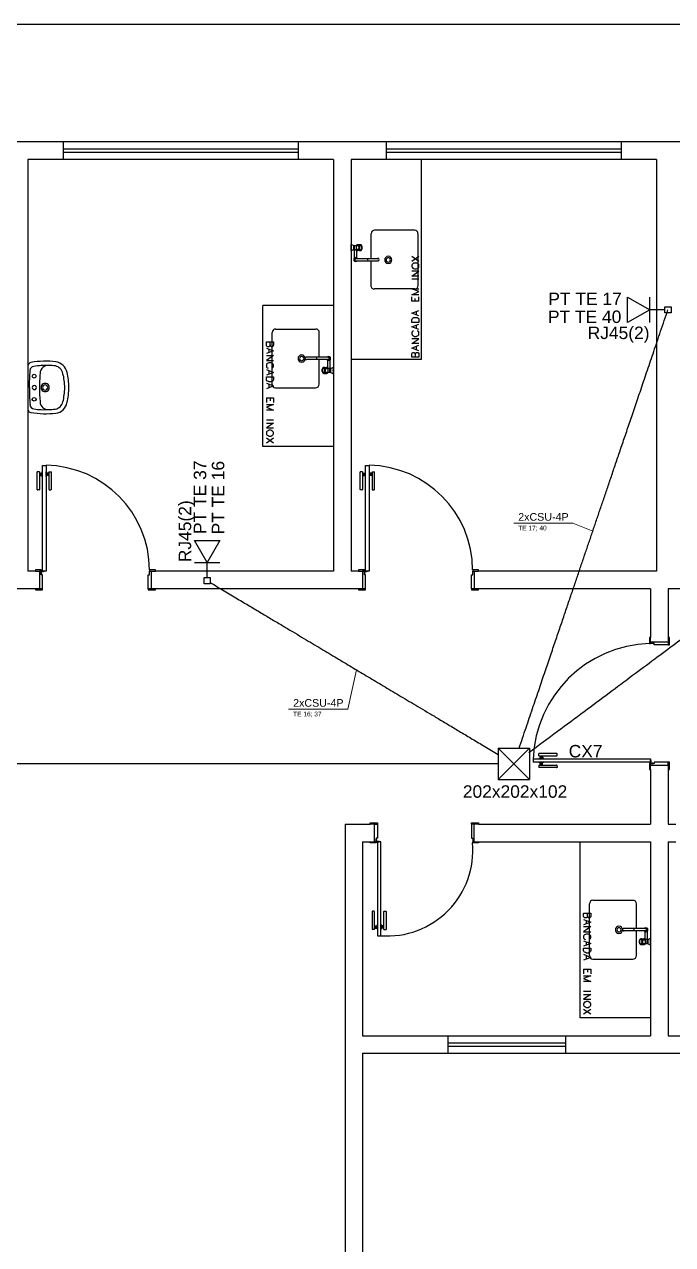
# Model space of a CAD drawing. Header units: millimetres. Extents: x -182 to 42, y -1396 to 15.
# Drawn here: x -118.77 to -107.74, y -68.95 to -48.2 of the extents above; entities that cross this region are included whole.
import ezdxf

# ---------------------------------------------------------------- set-up
doc = ezdxf.new("R2010")
doc.units = ezdxf.units.MM
doc.header["$LTSCALE"] = 10
doc.header["$MEASUREMENT"] = 0
doc.layers.add('Arquitetura', color=8, linetype='Continuous')
doc.layers.add('P-SIMBOL', color=170, linetype='Continuous')
for name, color, linetype, lineweight in [('CE-Condutos', 6, 'Continuous', 30), ('CE-Textos fios', 7, 'Continuous', 20), ('CE-Textos pontos', 5, 'Continuous', 20)]:
    doc.layers.add(name, color=color, linetype=linetype, lineweight=lineweight)
doc.styles.add('Arial', font='arial.ttf')

msp = doc.modelspace()

# ---------------------------------------------------------------- linework, layer by layer
at = {"layer": 'Arquitetura', "linetype": 'Continuous'}
for p, q in [((-87.415, -48.203), (-181, -48.203)), ((-96.116, -50.203), (-156.204, -50.203)), ((-118.11, -50.203), (-118.11, -50.503)), ((-114.113, -50.203), (-114.113, -50.503)), ((-112.613, -50.203), (-112.613, -50.503)), ((-108.612, -50.203), (-108.612, -50.503)), ((-114.113, -50.323), (-118.11, -50.323)), ((-114.113, -50.383), (-118.11, -50.383)), ((-108.612, -50.323), (-112.613, -50.323)), ((-108.612, -50.383), (-112.613, -50.383)), ((-113.511, -50.503), (-118.712, -50.503)), ((-118.712, -50.503), (-118.712, -57.501)), ((-113.511, -50.503), (-113.511, -57.501)), ((-108.012, -50.503), (-113.211, -50.503)), ((-113.211, -50.503), (-113.211, -57.501)), ((-108.012, -50.503), (-108.012, -57.501)), ((-118.582, -57.501), (-118.712, -57.501)), ((-113.511, -57.501), (-116.54, -57.501)), ((-113.083, -57.501), (-113.211, -57.501)), ((-108.012, -57.501), (-111.043, -57.501)), ((-118.582, -57.801), (-119.142, -57.801)), ((-113.083, -57.801), (-116.54, -57.801)), ((-108.114, -57.801), (-111.043, -57.801)), ((-108.114, -57.801), (-108.114, -58.631)), ((-107.814, -57.801), (-107.814, -58.631)), ((-107.584, -57.801), (-107.814, -57.801)), ((-108.114, -60.871), (-108.114, -61.801)), ((-107.814, -60.871), (-107.814, -61.801)), ((-113.311, -61.801), (-113.311, -75.888)), ((-113.013, -62.101), (-113.013, -65.4)), ((-108.114, -62.101), (-108.114, -65.4)), ((-107.814, -62.101), (-107.814, -65.4)), ((-111.563, -65.52), (-109.564, -65.52)), ((-113.013, -65.7), (-113.013, -75.888)), ((-111.563, -65.58), (-109.564, -65.58))]:
    msp.add_line(p, q, dxfattribs=at)
at = {"layer": 'Arquitetura'}
for p, q in [((-112.011, -53.902), (-112.011, -50.503)), ((-112.871, -52.182), (-112.871, -51.762)), ((-112.131, -51.704), (-112.809, -51.704)), ((-112.071, -52.642), (-112.071, -51.762)), ((-113.171, -51.964), (-113.213, -51.944)), ((-113.171, -52.036), (-113.213, -52.056)), ((-113.171, -51.964), (-113.123, -51.964)), ((-113.171, -51.964), (-113.171, -52.036)), ((-113.171, -52.036), (-113.151, -52.036)), ((-113.151, -52.036), (-113.123, -52.036)), ((-113.151, -52.176), (-113.151, -52.036)), ((-113.083, -51.968), (-113.125, -51.968)), ((-113.083, -52.032), (-113.125, -52.032)), ((-113.111, -52.176), (-113.111, -52.046)), ((-113.055, -51.95), (-113.097, -51.95)), ((-113.055, -52.05), (-113.097, -52.05)), ((-113.139, -52.182), (-113.105, -52.182)), ((-113.139, -52.222), (-113.105, -52.222)), ((-113.105, -52.182), (-112.763, -52.182)), ((-113.105, -52.222), (-112.763, -52.222)), ((-112.871, -52.642), (-112.871, -52.222)), ((-112.763, -52.182), (-112.753, -52.182)), ((-112.763, -52.222), (-112.753, -52.222)), ((-112.177, -52.228), (-112.055, -52.144)), ((-112.177, -52.144), (-112.055, -52.228)), ((-112.161, -52.274), (-112.173, -52.288)), ((-112.147, -52.266), (-112.161, -52.274)), ((-112.131, -52.262), (-112.147, -52.266)), ((-112.101, -52.262), (-112.131, -52.262)), ((-112.083, -52.266), (-112.101, -52.262)), ((-112.071, -52.274), (-112.083, -52.266)), ((-112.059, -52.288), (-112.071, -52.274)), ((-112.173, -52.288), (-112.177, -52.296)), ((-112.177, -52.296), (-112.177, -52.322)), ((-112.177, -52.322), (-112.173, -52.334)), ((-112.177, -52.482), (-112.055, -52.398)), ((-112.055, -52.398), (-112.177, -52.398)), ((-112.055, -52.482), (-112.177, -52.482)), ((-112.173, -52.334), (-112.161, -52.346)), ((-112.161, -52.346), (-112.147, -52.352)), ((-112.147, -52.352), (-112.131, -52.36)), ((-112.131, -52.36), (-112.101, -52.36)), ((-112.101, -52.36), (-112.083, -52.352)), ((-112.083, -52.352), (-112.071, -52.346)), ((-112.071, -52.346), (-112.059, -52.334)), ((-112.055, -52.296), (-112.059, -52.288)), ((-112.059, -52.334), (-112.055, -52.322)), ((-112.055, -52.322), (-112.055, -52.296)), ((-112.177, -52.528), (-112.055, -52.528)), ((-112.131, -52.702), (-112.809, -52.702)), ((-112.055, -52.748), (-112.177, -52.702)), ((-112.177, -52.702), (-112.055, -52.702)), ((-112.177, -52.8), (-112.055, -52.748)), ((-112.055, -52.8), (-112.177, -52.8)), ((-112.177, -52.91), (-112.177, -52.834)), ((-112.117, -52.91), (-112.117, -52.864)), ((-112.055, -52.91), (-112.055, -52.834)), ((-114.709, -55.382), (-114.709, -52.982)), ((-113.511, -52.982), (-114.709, -52.982)), ((-112.055, -52.91), (-112.177, -52.91)), ((-112.177, -53.114), (-112.055, -53.066)), ((-112.055, -53.16), (-112.177, -53.114)), ((-112.097, -53.142), (-112.097, -53.084)), ((-112.177, -53.228), (-112.173, -53.21)), ((-112.177, -53.27), (-112.177, -53.228)), ((-112.055, -53.27), (-112.177, -53.27)), ((-112.177, -53.346), (-112.055, -53.3)), ((-112.173, -53.21), (-112.161, -53.198)), ((-112.161, -53.198), (-112.147, -53.19)), ((-112.147, -53.19), (-112.131, -53.186)), ((-112.131, -53.186), (-112.101, -53.186)), ((-112.101, -53.186), (-112.083, -53.19)), ((-112.097, -53.376), (-112.097, -53.316)), ((-112.083, -53.19), (-112.071, -53.198)), ((-112.071, -53.198), (-112.059, -53.21)), ((-112.059, -53.21), (-112.055, -53.228)), ((-112.055, -53.228), (-112.055, -53.27)), ((-114.553, -54.324), (-114.553, -53.444)), ((-114.495, -53.384), (-113.813, -53.384)), ((-113.753, -53.864), (-113.753, -53.444)), ((-112.055, -53.392), (-112.177, -53.346)), ((-112.173, -53.434), (-112.177, -53.448)), ((-112.177, -53.448), (-112.177, -53.468)), ((-112.177, -53.468), (-112.173, -53.482)), ((-112.161, -53.422), (-112.173, -53.434)), ((-112.173, -53.482), (-112.161, -53.494)), ((-112.147, -53.418), (-112.161, -53.422)), ((-112.161, -53.494), (-112.147, -53.502)), ((-112.147, -53.502), (-112.131, -53.508)), ((-112.131, -53.508), (-112.101, -53.508)), ((-112.101, -53.508), (-112.083, -53.502)), ((-112.071, -53.422), (-112.083, -53.418)), ((-112.083, -53.502), (-112.071, -53.494)), ((-112.059, -53.434), (-112.071, -53.422)), ((-112.071, -53.494), (-112.059, -53.482)), ((-112.055, -53.448), (-112.059, -53.434)), ((-112.059, -53.482), (-112.055, -53.468)), ((-112.055, -53.468), (-112.055, -53.448)), ((-114.651, -53.654), (-114.651, -53.6)), ((-114.651, -53.6), (-114.529, -53.6)), ((-114.647, -53.672), (-114.651, -53.654)), ((-114.651, -53.71), (-114.529, -53.756)), ((-114.639, -53.68), (-114.647, -53.672)), ((-114.631, -53.684), (-114.639, -53.68)), ((-114.609, -53.684), (-114.631, -53.684)), ((-114.601, -53.68), (-114.609, -53.684)), ((-114.609, -53.726), (-114.609, -53.786)), ((-114.593, -53.672), (-114.601, -53.68)), ((-114.589, -53.654), (-114.593, -53.672)), ((-114.589, -53.654), (-114.589, -53.6)), ((-114.581, -53.672), (-114.589, -53.654)), ((-114.577, -53.68), (-114.581, -53.672)), ((-114.563, -53.684), (-114.577, -53.68)), ((-114.551, -53.684), (-114.563, -53.684)), ((-114.543, -53.68), (-114.551, -53.684)), ((-114.533, -53.672), (-114.543, -53.68)), ((-114.529, -53.654), (-114.533, -53.672)), ((-114.529, -53.6), (-114.529, -53.654)), ((-112.177, -53.63), (-112.055, -53.55)), ((-112.055, -53.55), (-112.177, -53.55)), ((-112.055, -53.63), (-112.177, -53.63)), ((-112.177, -53.71), (-112.055, -53.66)), ((-112.055, -53.756), (-112.177, -53.71)), ((-112.097, -53.738), (-112.097, -53.68)), ((-114.529, -53.756), (-114.651, -53.802)), ((-114.651, -53.832), (-114.529, -53.832)), ((-114.529, -53.832), (-114.651, -53.916)), ((-114.651, -53.916), (-114.529, -53.916)), ((-113.621, -53.864), (-113.963, -53.864)), ((-113.621, -53.904), (-113.963, -53.904)), ((-113.753, -54.324), (-113.753, -53.904)), ((-113.585, -53.864), (-113.621, -53.864)), ((-113.585, -53.904), (-113.621, -53.904)), ((-113.613, -53.912), (-113.613, -54.042)), ((-113.573, -53.912), (-113.573, -54.052)), ((-112.011, -53.902), (-113.213, -53.902)), ((-112.177, -53.81), (-112.173, -53.79)), ((-112.177, -53.862), (-112.177, -53.81)), ((-112.055, -53.862), (-112.177, -53.862)), ((-112.173, -53.79), (-112.165, -53.786)), ((-112.165, -53.786), (-112.155, -53.782)), ((-112.155, -53.782), (-112.143, -53.782)), ((-112.143, -53.782), (-112.131, -53.786)), ((-112.131, -53.786), (-112.125, -53.79)), ((-112.125, -53.79), (-112.117, -53.81)), ((-112.117, -53.81), (-112.113, -53.79)), ((-112.117, -53.81), (-112.117, -53.862)), ((-112.113, -53.79), (-112.105, -53.786)), ((-112.105, -53.786), (-112.097, -53.782)), ((-112.097, -53.782), (-112.075, -53.782)), ((-112.075, -53.782), (-112.067, -53.786)), ((-112.067, -53.786), (-112.059, -53.79)), ((-112.059, -53.79), (-112.055, -53.81)), ((-112.055, -53.81), (-112.055, -53.862)), ((-118.712, -53.998), (-118.712, -54.38)), ((-118.626, -54.164), (-118.6, -54.152)), ((-118.6, -54.152), (-118.58, -54.164)), ((-114.647, -53.98), (-114.651, -53.992)), ((-114.651, -53.992), (-114.651, -54.018)), ((-114.651, -54.018), (-114.647, -54.03)), ((-114.651, -54.074), (-114.529, -54.12)), ((-114.529, -54.12), (-114.651, -54.166)), ((-114.635, -53.972), (-114.647, -53.98)), ((-114.647, -54.03), (-114.635, -54.044)), ((-114.623, -53.962), (-114.635, -53.972)), ((-114.635, -54.044), (-114.623, -54.048)), ((-114.607, -53.958), (-114.623, -53.962)), ((-114.609, -54.09), (-114.609, -54.15)), ((-114.577, -53.958), (-114.607, -53.958)), ((-114.559, -53.962), (-114.577, -53.958)), ((-114.547, -53.972), (-114.559, -53.962)), ((-114.559, -54.048), (-114.547, -54.044)), ((-114.533, -53.98), (-114.547, -53.972)), ((-114.547, -54.044), (-114.533, -54.03)), ((-114.529, -53.992), (-114.533, -53.98)), ((-114.533, -54.03), (-114.529, -54.018)), ((-114.529, -54.018), (-114.529, -53.992)), ((-113.671, -54.038), (-113.629, -54.038)), ((-113.671, -54.138), (-113.629, -54.138)), ((-113.643, -54.056), (-113.601, -54.056)), ((-113.643, -54.118), (-113.601, -54.118)), ((-113.573, -54.052), (-113.603, -54.052)), ((-113.555, -54.122), (-113.603, -54.122)), ((-113.555, -54.052), (-113.573, -54.052)), ((-113.555, -54.052), (-113.511, -54.03)), ((-113.555, -54.122), (-113.555, -54.052)), ((-113.555, -54.122), (-113.511, -54.144)), ((-118.712, -54.252), (-118.712, -54.63)), ((-118.638, -54.186), (-118.626, -54.164)), ((-118.626, -54.21), (-118.638, -54.186)), ((-118.6, -54.22), (-118.626, -54.21)), ((-118.58, -54.21), (-118.6, -54.22)), ((-118.58, -54.164), (-118.568, -54.186)), ((-118.568, -54.186), (-118.58, -54.21)), ((-114.651, -54.196), (-114.529, -54.196)), ((-114.651, -54.238), (-114.651, -54.196)), ((-114.647, -54.256), (-114.651, -54.238)), ((-114.651, -54.302), (-114.529, -54.352)), ((-114.529, -54.352), (-114.651, -54.4)), ((-114.635, -54.268), (-114.647, -54.256)), ((-114.623, -54.272), (-114.635, -54.268)), ((-114.607, -54.28), (-114.623, -54.272)), ((-114.609, -54.322), (-114.609, -54.382)), ((-114.577, -54.28), (-114.607, -54.28)), ((-114.559, -54.272), (-114.577, -54.28)), ((-114.547, -54.268), (-114.559, -54.272)), ((-114.533, -54.256), (-114.547, -54.268)), ((-114.529, -54.238), (-114.533, -54.256)), ((-114.529, -54.196), (-114.529, -54.238)), ((-118.712, -54.38), (-118.712, -54.766)), ((-118.638, -54.58), (-118.626, -54.554)), ((-118.626, -54.554), (-118.6, -54.546)), ((-118.6, -54.546), (-118.58, -54.554)), ((-118.58, -54.554), (-118.568, -54.58)), ((-114.651, -54.552), (-114.529, -54.552)), ((-114.651, -54.552), (-114.651, -54.632)), ((-114.589, -54.552), (-114.589, -54.602)), ((-114.529, -54.552), (-114.529, -54.632)), ((-114.495, -54.384), (-113.813, -54.384)), ((-118.626, -54.6), (-118.638, -54.58)), ((-118.6, -54.612), (-118.626, -54.6)), ((-118.58, -54.6), (-118.6, -54.612)), ((-118.568, -54.58), (-118.58, -54.6)), ((-114.651, -54.666), (-114.529, -54.666)), ((-114.529, -54.666), (-114.651, -54.712)), ((-114.651, -54.712), (-114.529, -54.764)), ((-114.529, -54.764), (-114.651, -54.764)), ((-114.529, -54.932), (-114.651, -54.932)), ((-114.651, -54.984), (-114.529, -54.984)), ((-114.529, -54.984), (-114.651, -55.064)), ((-114.651, -55.064), (-114.529, -55.064)), ((-114.647, -55.132), (-114.651, -55.144)), ((-114.651, -55.144), (-114.651, -55.166)), ((-114.651, -55.166), (-114.647, -55.178)), ((-114.635, -55.12), (-114.647, -55.132)), ((-114.647, -55.178), (-114.635, -55.19)), ((-114.623, -55.114), (-114.635, -55.12)), ((-114.635, -55.19), (-114.623, -55.196)), ((-114.607, -55.106), (-114.623, -55.114)), ((-114.577, -55.106), (-114.607, -55.106)), ((-114.559, -55.114), (-114.577, -55.106)), ((-114.547, -55.12), (-114.559, -55.114)), ((-114.559, -55.196), (-114.547, -55.19)), ((-114.533, -55.132), (-114.547, -55.12)), ((-114.547, -55.19), (-114.533, -55.178)), ((-114.529, -55.144), (-114.533, -55.132)), ((-114.533, -55.178), (-114.529, -55.166)), ((-114.529, -55.166), (-114.529, -55.144)), ((-113.511, -55.382), (-114.709, -55.382)), ((-114.529, -55.238), (-114.651, -55.322)), ((-114.529, -55.322), (-114.651, -55.238)), ((-114.623, -55.196), (-114.607, -55.204)), ((-114.607, -55.204), (-114.577, -55.204)), ((-114.577, -55.204), (-114.559, -55.196)), ((-118.478, -57.535), (-118.478, -57.529)), ((-118.448, -57.505), (-118.454, -57.505)), ((-112.979, -57.535), (-112.979, -57.529)), ((-112.949, -57.505), (-112.955, -57.505)), ((-108.11, -60.739), (-108.11, -60.745)), ((-108.08, -60.769), (-108.086, -60.769)), ((-113.311, -61.801), (-112.883, -61.801)), ((-111.043, -61.801), (-108.114, -61.801)), ((-107.814, -61.801), (-107.682, -61.801)), ((-113.013, -62.101), (-112.883, -62.101)), ((-112.779, -62.069), (-112.779, -62.073)), ((-112.749, -62.099), (-112.755, -62.099)), ((-111.043, -62.101), (-108.114, -62.101)), ((-109.31, -65.096), (-109.31, -62.101)), ((-107.814, -62.101), (-107.682, -62.101)), ((-109.154, -64.038), (-109.154, -63.158)), ((-109.094, -63.098), (-108.414, -63.098)), ((-108.354, -63.578), (-108.354, -63.158)), ((-109.254, -63.368), (-109.254, -63.314)), ((-109.254, -63.314), (-109.13, -63.314)), ((-109.248, -63.386), (-109.254, -63.368)), ((-109.254, -63.424), (-109.13, -63.47)), ((-109.13, -63.47), (-109.254, -63.516)), ((-109.24, -63.394), (-109.248, -63.386)), ((-109.232, -63.398), (-109.24, -63.394)), ((-109.21, -63.398), (-109.232, -63.398)), ((-109.202, -63.394), (-109.21, -63.398)), ((-109.21, -63.44), (-109.21, -63.5)), ((-109.194, -63.386), (-109.202, -63.394)), ((-109.19, -63.368), (-109.194, -63.386)), ((-109.19, -63.368), (-109.19, -63.314)), ((-109.18, -63.386), (-109.19, -63.368)), ((-109.176, -63.394), (-109.18, -63.386)), ((-109.164, -63.398), (-109.176, -63.394)), ((-109.152, -63.398), (-109.164, -63.398)), ((-109.142, -63.394), (-109.152, -63.398)), ((-109.134, -63.386), (-109.142, -63.394)), ((-109.13, -63.368), (-109.134, -63.386)), ((-109.13, -63.314), (-109.13, -63.368)), ((-109.254, -63.546), (-109.13, -63.546)), ((-109.13, -63.546), (-109.254, -63.632)), ((-109.254, -63.632), (-109.13, -63.632)), ((-109.248, -63.694), (-109.254, -63.708)), ((-109.236, -63.686), (-109.248, -63.694)), ((-109.224, -63.678), (-109.236, -63.686)), ((-109.206, -63.674), (-109.224, -63.678)), ((-109.176, -63.674), (-109.206, -63.674)), ((-109.16, -63.678), (-109.176, -63.674)), ((-109.146, -63.686), (-109.16, -63.678)), ((-109.134, -63.694), (-109.146, -63.686)), ((-109.13, -63.708), (-109.134, -63.694)), ((-108.564, -63.578), (-108.574, -63.578)), ((-108.564, -63.618), (-108.574, -63.618)), ((-108.222, -63.578), (-108.564, -63.578)), ((-108.222, -63.618), (-108.564, -63.618)), ((-108.354, -64.038), (-108.354, -63.618)), ((-108.188, -63.578), (-108.222, -63.578)), ((-108.188, -63.618), (-108.222, -63.618)), ((-108.214, -63.626), (-108.214, -63.756)), ((-108.174, -63.626), (-108.174, -63.766)), ((-109.254, -63.708), (-109.254, -63.732)), ((-109.254, -63.732), (-109.248, -63.746)), ((-109.254, -63.788), (-109.13, -63.834)), ((-109.13, -63.834), (-109.254, -63.88)), ((-109.248, -63.746), (-109.236, -63.758)), ((-109.236, -63.758), (-109.224, -63.762)), ((-109.21, -63.804), (-109.21, -63.864)), ((-109.16, -63.762), (-109.146, -63.758)), ((-109.146, -63.758), (-109.134, -63.746)), ((-109.134, -63.746), (-109.13, -63.732)), ((-109.13, -63.732), (-109.13, -63.708)), ((-108.272, -63.752), (-108.23, -63.752)), ((-108.272, -63.852), (-108.23, -63.852)), ((-108.246, -63.77), (-108.202, -63.77)), ((-108.246, -63.834), (-108.202, -63.834)), ((-108.174, -63.766), (-108.204, -63.766)), ((-108.156, -63.838), (-108.204, -63.838)), ((-108.156, -63.766), (-108.174, -63.766)), ((-108.156, -63.766), (-108.114, -63.744)), ((-108.156, -63.838), (-108.156, -63.766)), ((-108.156, -63.838), (-108.114, -63.858)), ((-109.254, -63.91), (-109.13, -63.91)), ((-109.254, -63.952), (-109.254, -63.91)), ((-109.248, -63.97), (-109.254, -63.952)), ((-109.254, -64.016), (-109.13, -64.068)), ((-109.13, -64.068), (-109.254, -64.114)), ((-109.236, -63.982), (-109.248, -63.97)), ((-109.224, -63.986), (-109.236, -63.982)), ((-109.206, -63.996), (-109.224, -63.986)), ((-109.21, -64.038), (-109.21, -64.096)), ((-109.176, -63.996), (-109.206, -63.996)), ((-109.16, -63.986), (-109.176, -63.996)), ((-109.146, -63.982), (-109.16, -63.986)), ((-109.134, -63.97), (-109.146, -63.982)), ((-109.13, -63.952), (-109.134, -63.97)), ((-109.13, -63.91), (-109.13, -63.952)), ((-109.094, -64.098), (-108.414, -64.098)), ((-109.254, -64.266), (-109.13, -64.266)), ((-109.254, -64.266), (-109.254, -64.346)), ((-109.19, -64.266), (-109.19, -64.318)), ((-109.13, -64.266), (-109.13, -64.346)), ((-109.254, -64.38), (-109.13, -64.38)), ((-109.13, -64.38), (-109.254, -64.428)), ((-109.254, -64.428), (-109.13, -64.478)), ((-109.13, -64.478), (-109.254, -64.478)), ((-109.13, -64.646), (-109.254, -64.646)), ((-109.254, -64.698), (-109.13, -64.698)), ((-109.13, -64.698), (-109.254, -64.778)), ((-109.254, -64.778), (-109.13, -64.778)), ((-109.248, -64.846), (-109.254, -64.858)), ((-109.254, -64.858), (-109.254, -64.88)), ((-109.254, -64.88), (-109.248, -64.892)), ((-109.236, -64.832), (-109.248, -64.846)), ((-109.248, -64.892), (-109.236, -64.904)), ((-109.224, -64.828), (-109.236, -64.832)), ((-109.236, -64.904), (-109.224, -64.91)), ((-109.206, -64.82), (-109.224, -64.828)), ((-109.224, -64.91), (-109.206, -64.918)), ((-109.176, -64.82), (-109.206, -64.82)), ((-109.206, -64.918), (-109.176, -64.918)), ((-109.16, -64.828), (-109.176, -64.82)), ((-109.176, -64.918), (-109.16, -64.91)), ((-109.146, -64.832), (-109.16, -64.828)), ((-109.16, -64.91), (-109.146, -64.904)), ((-109.134, -64.846), (-109.146, -64.832)), ((-109.146, -64.904), (-109.134, -64.892)), ((-109.13, -64.858), (-109.134, -64.846)), ((-109.134, -64.892), (-109.13, -64.88)), ((-109.13, -64.88), (-109.13, -64.858)), ((-108.114, -65.096), (-109.31, -65.096)), ((-109.13, -64.952), (-109.254, -65.036)), ((-109.13, -65.036), (-109.254, -64.952)), ((-113.013, -65.4), (-108.114, -65.4)), ((-111.563, -65.4), (-111.563, -65.7)), ((-109.564, -65.4), (-109.564, -65.7)), ((-107.814, -65.4), (-101.613, -65.4)), ((-113.013, -65.7), (-95.114, -65.7))]:
    msp.add_line(p, q, dxfattribs=at)
at = {"layer": 'Arquitetura', "color": 3, "linetype": 'Continuous'}
for p, q in [((-118.55, -56.112), (-118.55, -55.81)), ((-118.51, -55.81), (-118.51, -56.112)), ((-118.464, -55.892), (-118.464, -55.812)), ((-118.396, -55.892), (-118.396, -55.812)), ((-118.352, -55.81), (-118.352, -56.112)), ((-118.31, -56.112), (-118.31, -55.81)), ((-113.053, -56.112), (-113.053, -55.81)), ((-113.013, -55.81), (-113.013, -56.112)), ((-112.967, -55.892), (-112.967, -55.812)), ((-112.899, -55.892), (-112.899, -55.812)), ((-112.853, -55.81), (-112.853, -56.112)), ((-112.813, -56.112), (-112.813, -55.81)), ((-118.518, -56.118), (-118.546, -56.118)), ((-118.344, -56.118), (-118.316, -56.118)), ((-113.019, -56.118), (-113.047, -56.118)), ((-112.845, -56.118), (-112.817, -56.118)), ((-109.712, -60.601), (-110.015, -60.601)), ((-110.015, -60.641), (-109.712, -60.641)), ((-109.933, -60.687), (-110.013, -60.687)), ((-109.933, -60.755), (-110.013, -60.755)), ((-109.706, -60.635), (-109.706, -60.607)), ((-110.015, -60.801), (-109.712, -60.801)), ((-109.712, -60.841), (-110.015, -60.841)), ((-109.706, -60.809), (-109.706, -60.837)), ((-112.853, -63.29), (-112.853, -63.592)), ((-112.819, -63.284), (-112.847, -63.284)), ((-112.813, -63.592), (-112.813, -63.29)), ((-112.653, -63.592), (-112.653, -63.29)), ((-112.645, -63.284), (-112.617, -63.284)), ((-112.613, -63.29), (-112.613, -63.592)), ((-112.765, -63.51), (-112.765, -63.59)), ((-112.699, -63.51), (-112.699, -63.59))]:
    msp.add_line(p, q, dxfattribs=at)
at = {"layer": 'Arquitetura', "color": 3}
for p, q in [((-118.51, -55.81), (-118.55, -55.81)), ((-118.464, -55.812), (-118.46, -55.812)), ((-118.396, -55.812), (-118.4, -55.812)), ((-118.352, -55.81), (-118.31, -55.81)), ((-113.013, -55.81), (-113.053, -55.81)), ((-112.967, -55.812), (-112.963, -55.812)), ((-112.899, -55.812), (-112.903, -55.812)), ((-112.853, -55.81), (-112.813, -55.81)), ((-118.51, -55.832), (-118.464, -55.832)), ((-118.51, -55.852), (-118.464, -55.852)), ((-118.51, -55.872), (-118.464, -55.872)), ((-118.464, -55.892), (-118.46, -55.892)), ((-118.396, -55.892), (-118.4, -55.892)), ((-118.352, -55.832), (-118.396, -55.832)), ((-118.352, -55.852), (-118.396, -55.852)), ((-118.352, -55.872), (-118.396, -55.872)), ((-113.013, -55.832), (-112.967, -55.832)), ((-113.013, -55.852), (-112.967, -55.852)), ((-113.013, -55.872), (-112.967, -55.872)), ((-112.967, -55.892), (-112.963, -55.892)), ((-112.899, -55.892), (-112.903, -55.892)), ((-112.853, -55.832), (-112.899, -55.832)), ((-112.853, -55.852), (-112.899, -55.852)), ((-112.853, -55.872), (-112.899, -55.872)), ((-110.015, -60.641), (-110.015, -60.601)), ((-110.013, -60.687), (-110.013, -60.691)), ((-110.013, -60.755), (-110.013, -60.751)), ((-109.993, -60.641), (-109.993, -60.687)), ((-109.993, -60.801), (-109.993, -60.755)), ((-109.973, -60.641), (-109.973, -60.687)), ((-109.973, -60.801), (-109.973, -60.755)), ((-109.953, -60.641), (-109.953, -60.687)), ((-109.953, -60.801), (-109.953, -60.755)), ((-109.933, -60.687), (-109.933, -60.691)), ((-109.933, -60.755), (-109.933, -60.751)), ((-110.015, -60.801), (-110.015, -60.841)), ((-112.813, -63.592), (-112.853, -63.592)), ((-112.813, -63.53), (-112.765, -63.53)), ((-112.813, -63.55), (-112.765, -63.55)), ((-112.813, -63.57), (-112.765, -63.57)), ((-112.765, -63.51), (-112.763, -63.51)), ((-112.765, -63.59), (-112.763, -63.59)), ((-112.699, -63.51), (-112.701, -63.51)), ((-112.699, -63.59), (-112.701, -63.59)), ((-112.653, -63.53), (-112.699, -63.53)), ((-112.653, -63.55), (-112.699, -63.55)), ((-112.653, -63.57), (-112.699, -63.57)), ((-112.653, -63.592), (-112.613, -63.592))]:
    msp.add_line(p, q, dxfattribs=at)
at = {"layer": 'Arquitetura', "color": 2}
for p, q in [((-118.46, -57.501), (-118.46, -55.702)), ((-118.46, -55.702), (-118.4, -55.702)), ((-118.4, -55.702), (-118.4, -57.501)), ((-112.963, -57.501), (-112.963, -55.702)), ((-112.963, -55.702), (-112.903, -55.702)), ((-112.903, -55.702), (-112.903, -57.501)), ((-118.4, -57.501), (-118.46, -57.501)), ((-112.903, -57.501), (-112.963, -57.501)), ((-110.111, -60.691), (-108.114, -60.691)), ((-110.111, -60.691), (-110.111, -60.751)), ((-108.114, -60.751), (-110.111, -60.751)), ((-108.114, -60.691), (-108.114, -60.751)), ((-112.763, -62.101), (-112.763, -63.7)), ((-112.701, -62.101), (-112.763, -62.101)), ((-112.701, -63.7), (-112.701, -62.101)), ((-112.763, -63.7), (-112.701, -63.7))]:
    msp.add_line(p, q, dxfattribs=at)
at = {"layer": 'Arquitetura', "linetype": 'Continuous'}
for points in [[(-113.097, -51.95), (-113.103, -51.95), (-113.107, -51.952), (-113.113, -51.956), (-113.117, -51.96), (-113.123, -51.964)], [(-113.123, -51.964), (-113.123, -51.966), (-113.123, -51.966), (-113.123, -51.966), (-113.123, -51.966), (-113.123, -51.968)], [(-113.123, -52.032), (-113.123, -52.034), (-113.123, -52.034), (-113.123, -52.034), (-113.123, -52.034), (-113.123, -52.036)], [(-113.123, -52.036), (-113.121, -52.038), (-113.119, -52.04), (-113.117, -52.042), (-113.115, -52.044), (-113.111, -52.046)], [(-113.111, -52.046), (-113.109, -52.048), (-113.107, -52.048), (-113.105, -52.05), (-113.101, -52.05), (-113.097, -52.05)], [(-113.053, -51.95), (-113.061, -51.95), (-113.065, -51.952), (-113.071, -51.956), (-113.077, -51.96), (-113.081, -51.966)], [(-113.081, -52.034), (-113.077, -52.04), (-113.071, -52.044), (-113.067, -52.048), (-113.061, -52.05), (-113.055, -52.05)], [(-113.047, -51.962), (-113.051, -51.962), (-113.057, -51.964), (-113.059, -51.968), (-113.063, -51.974), (-113.065, -51.98), (-113.067, -51.986), (-113.069, -51.994), (-113.069, -52.002), (-113.069, -52.01), (-113.067, -52.018), (-113.065, -52.024), (-113.061, -52.03), (-113.057, -52.034), (-113.053, -52.038), (-113.049, -52.038), (-113.045, -52.038), (-113.041, -52.038), (-113.037, -52.034), (-113.033, -52.03), (-113.031, -52.024), (-113.029, -52.018), (-113.027, -52.01), (-113.027, -52.002), (-113.027, -51.994), (-113.027, -51.986), (-113.029, -51.98), (-113.033, -51.974), (-113.035, -51.968), (-113.039, -51.964), (-113.043, -51.962), (-113.047, -51.962)], [(-113.053, -52.05), (-113.047, -52.05), (-113.041, -52.046), (-113.035, -52.042), (-113.031, -52.036), (-113.027, -52.03), (-113.023, -52.022), (-113.021, -52.014), (-113.019, -52.004), (-113.019, -51.996), (-113.021, -51.986), (-113.023, -51.978), (-113.027, -51.97), (-113.031, -51.964), (-113.035, -51.958), (-113.041, -51.954), (-113.047, -51.952), (-113.053, -51.95)], [(-113.673, -54.038), (-113.679, -54.038), (-113.685, -54.04), (-113.691, -54.044), (-113.695, -54.05), (-113.699, -54.058), (-113.703, -54.064), (-113.705, -54.074), (-113.707, -54.082), (-113.707, -54.092), (-113.705, -54.1), (-113.703, -54.108), (-113.699, -54.116), (-113.695, -54.124), (-113.691, -54.13), (-113.685, -54.134), (-113.679, -54.136), (-113.673, -54.138)], [(-113.679, -54.126), (-113.675, -54.126), (-113.671, -54.122), (-113.667, -54.118), (-113.663, -54.114), (-113.661, -54.108), (-113.659, -54.1), (-113.657, -54.094), (-113.657, -54.086), (-113.657, -54.078), (-113.659, -54.07), (-113.661, -54.064), (-113.665, -54.058), (-113.669, -54.054), (-113.673, -54.05), (-113.677, -54.048), (-113.681, -54.048), (-113.685, -54.05), (-113.689, -54.054), (-113.693, -54.058), (-113.695, -54.064), (-113.697, -54.07), (-113.699, -54.078), (-113.699, -54.086), (-113.699, -54.094), (-113.699, -54.1), (-113.697, -54.108), (-113.693, -54.114), (-113.691, -54.118), (-113.687, -54.122), (-113.683, -54.126), (-113.679, -54.126)], [(-113.673, -54.138), (-113.665, -54.136), (-113.661, -54.134), (-113.655, -54.132), (-113.649, -54.126), (-113.645, -54.12)], [(-113.645, -54.054), (-113.649, -54.048), (-113.655, -54.044), (-113.659, -54.04), (-113.665, -54.038), (-113.671, -54.038)], [(-113.613, -54.042), (-113.617, -54.04), (-113.619, -54.038), (-113.621, -54.038), (-113.625, -54.038), (-113.629, -54.038)], [(-113.629, -54.138), (-113.623, -54.136), (-113.617, -54.134), (-113.613, -54.132), (-113.607, -54.128), (-113.603, -54.122)], [(-113.603, -54.052), (-113.605, -54.05), (-113.607, -54.048), (-113.609, -54.046), (-113.611, -54.044), (-113.613, -54.042)], [(-113.601, -54.054), (-113.601, -54.054), (-113.601, -54.054), (-113.603, -54.052), (-113.603, -54.052), (-113.603, -54.052)], [(-113.603, -54.122), (-113.603, -54.122), (-113.603, -54.122), (-113.601, -54.12), (-113.601, -54.12), (-113.601, -54.12)], [(-108.274, -63.752), (-108.28, -63.752), (-108.286, -63.756), (-108.292, -63.76), (-108.296, -63.766), (-108.302, -63.772), (-108.304, -63.78), (-108.306, -63.788), (-108.308, -63.798), (-108.308, -63.806), (-108.306, -63.816), (-108.304, -63.824), (-108.302, -63.832), (-108.296, -63.838), (-108.292, -63.844), (-108.286, -63.848), (-108.28, -63.85), (-108.274, -63.852)], [(-108.28, -63.84), (-108.276, -63.84), (-108.272, -63.838), (-108.268, -63.834), (-108.264, -63.828), (-108.262, -63.822), (-108.26, -63.816), (-108.258, -63.808), (-108.258, -63.8), (-108.26, -63.792), (-108.26, -63.784), (-108.264, -63.778), (-108.266, -63.772), (-108.27, -63.768), (-108.274, -63.764), (-108.278, -63.764), (-108.282, -63.764), (-108.286, -63.764), (-108.29, -63.768), (-108.294, -63.772), (-108.296, -63.778), (-108.3, -63.784), (-108.3, -63.792), (-108.302, -63.8), (-108.302, -63.808), (-108.3, -63.816), (-108.298, -63.822), (-108.296, -63.828), (-108.292, -63.834), (-108.288, -63.838), (-108.284, -63.84), (-108.28, -63.84)], [(-108.274, -63.852), (-108.268, -63.852), (-108.262, -63.85), (-108.256, -63.846), (-108.25, -63.84), (-108.246, -63.836)], [(-108.246, -63.768), (-108.25, -63.762), (-108.256, -63.758), (-108.262, -63.754), (-108.268, -63.752), (-108.272, -63.752)], [(-108.214, -63.756), (-108.218, -63.754), (-108.22, -63.754), (-108.224, -63.752), (-108.226, -63.752), (-108.23, -63.752)], [(-108.23, -63.852), (-108.224, -63.852), (-108.218, -63.85), (-108.214, -63.846), (-108.208, -63.842), (-108.204, -63.838)], [(-108.204, -63.766), (-108.206, -63.764), (-108.208, -63.762), (-108.21, -63.76), (-108.212, -63.758), (-108.214, -63.756)], [(-108.204, -63.768), (-108.204, -63.768), (-108.204, -63.768), (-108.204, -63.768), (-108.204, -63.766), (-108.204, -63.766)], [(-108.204, -63.838), (-108.204, -63.836), (-108.204, -63.836), (-108.204, -63.836), (-108.204, -63.836), (-108.204, -63.834)]]:
    msp.add_lwpolyline(points, dxfattribs=at)
at = {"layer": 'Arquitetura', "color": 3}
for points in [[(-118.482, -57.481), (-118.582, -57.481), (-118.582, -57.501), (-118.482, -57.501), (-118.482, -57.481)], [(-116.54, -57.481), (-116.64, -57.481), (-116.64, -57.501), (-116.54, -57.501), (-116.54, -57.481)], [(-112.983, -57.481), (-113.083, -57.481), (-113.083, -57.501), (-112.983, -57.501), (-112.983, -57.481)], [(-111.043, -57.481), (-111.141, -57.481), (-111.141, -57.501), (-111.043, -57.501), (-111.043, -57.481)], [(-118.46, -57.801), (-118.51, -57.801), (-118.582, -57.801), (-118.582, -57.821), (-118.46, -57.821), (-118.46, -57.801)], [(-116.54, -57.801), (-116.66, -57.801), (-116.66, -57.821), (-116.54, -57.821), (-116.54, -57.801)], [(-112.963, -57.801), (-113.013, -57.801), (-113.083, -57.801), (-113.083, -57.821), (-112.963, -57.821), (-112.963, -57.801)], [(-111.043, -57.801), (-111.161, -57.801), (-111.161, -57.821), (-111.043, -57.821), (-111.043, -57.801)], [(-108.134, -58.631), (-108.134, -58.731), (-108.114, -58.731), (-108.114, -58.631), (-108.134, -58.631)], [(-107.814, -58.631), (-107.814, -58.751), (-107.794, -58.751), (-107.794, -58.631), (-107.814, -58.631)], [(-108.134, -60.771), (-108.134, -60.871), (-108.114, -60.871), (-108.114, -60.771), (-108.134, -60.771)], [(-107.814, -60.751), (-107.814, -60.801), (-107.814, -60.871), (-107.794, -60.871), (-107.794, -60.751), (-107.814, -60.751)], [(-112.763, -61.801), (-112.813, -61.801), (-112.883, -61.801), (-112.883, -61.781), (-112.763, -61.781), (-112.763, -61.801)], [(-111.043, -61.801), (-111.161, -61.801), (-111.161, -61.781), (-111.043, -61.781), (-111.043, -61.801)], [(-112.783, -62.121), (-112.883, -62.121), (-112.883, -62.101), (-112.783, -62.101), (-112.783, -62.121)], [(-111.043, -62.121), (-111.141, -62.121), (-111.141, -62.101), (-111.043, -62.101), (-111.043, -62.121)]]:
    msp.add_lwpolyline(points, close=True, dxfattribs=at)
at = {"layer": 'Arquitetura', "color": 2}
for points in [[(-118.46, -57.561), (-118.482, -57.561), (-118.482, -57.501), (-118.51, -57.501), (-118.51, -57.801), (-118.46, -57.801), (-118.46, -57.561)], [(-116.66, -57.561), (-116.64, -57.561), (-116.64, -57.501), (-116.61, -57.501), (-116.61, -57.801), (-116.66, -57.801), (-116.66, -57.561)], [(-112.963, -57.561), (-112.983, -57.561), (-112.983, -57.501), (-113.013, -57.501), (-113.013, -57.801), (-112.963, -57.801), (-112.963, -57.561)], [(-111.161, -57.561), (-111.141, -57.561), (-111.141, -57.501), (-111.113, -57.501), (-111.113, -57.801), (-111.161, -57.801), (-111.161, -57.561)], [(-108.054, -58.751), (-108.054, -58.731), (-108.114, -58.731), (-108.114, -58.701), (-107.814, -58.701), (-107.814, -58.751), (-108.054, -58.751)], [(-108.054, -60.751), (-108.054, -60.771), (-108.114, -60.771), (-108.114, -60.801), (-107.814, -60.801), (-107.814, -60.751), (-108.054, -60.751)], [(-112.763, -62.041), (-112.783, -62.041), (-112.783, -62.101), (-112.813, -62.101), (-112.813, -61.801), (-112.763, -61.801), (-112.763, -62.041)], [(-111.161, -62.041), (-111.141, -62.041), (-111.141, -62.101), (-111.113, -62.101), (-111.113, -61.801), (-111.161, -61.801), (-111.161, -62.041)]]:
    msp.add_lwpolyline(points, close=True, dxfattribs=at)
at = {"layer": 'Arquitetura', "color": 1}
for points in [[(-118.48, -57.511), (-118.482, -57.507), (-118.482, -57.507), (-118.482, -57.511), (-118.482, -57.551), (-118.48, -57.551), (-118.48, -57.511)], [(-118.472, -57.503), (-118.476, -57.501), (-118.476, -57.501), (-118.47, -57.501), (-118.43, -57.501), (-118.43, -57.503), (-118.472, -57.503)], [(-112.981, -57.511), (-112.983, -57.507), (-112.983, -57.507), (-112.983, -57.511), (-112.983, -57.551), (-112.981, -57.551), (-112.981, -57.511)], [(-112.973, -57.503), (-112.977, -57.501), (-112.977, -57.501), (-112.973, -57.501), (-112.933, -57.501), (-112.933, -57.503), (-112.973, -57.503)], [(-108.112, -60.763), (-108.114, -60.767), (-108.114, -60.767), (-108.114, -60.761), (-108.114, -60.721), (-108.112, -60.721), (-108.112, -60.763)], [(-108.104, -60.769), (-108.108, -60.771), (-108.108, -60.771), (-108.104, -60.771), (-108.064, -60.771), (-108.064, -60.769), (-108.104, -60.769)], [(-112.781, -62.093), (-112.783, -62.097), (-112.783, -62.097), (-112.783, -62.091), (-112.783, -62.051), (-112.781, -62.051), (-112.781, -62.093)], [(-112.773, -62.099), (-112.777, -62.101), (-112.777, -62.101), (-112.773, -62.101), (-112.733, -62.101), (-112.733, -62.099), (-112.773, -62.099)]]:
    msp.add_lwpolyline(points, dxfattribs=at)
at = {"layer": 'Arquitetura'}
for points in [[(-118.476, -57.527), (-118.478, -57.529), (-118.48, -57.529)], [(-118.476, -57.537), (-118.478, -57.535), (-118.48, -57.535)], [(-118.476, -57.531), (-118.476, -57.531), (-118.476, -57.537), (-118.476, -57.537), (-118.476, -57.527), (-118.476, -57.527), (-118.476, -57.531), (-118.476, -57.531)], [(-118.456, -57.505), (-118.454, -57.505), (-118.454, -57.503)], [(-118.45, -57.505), (-118.45, -57.507), (-118.446, -57.507), (-118.446, -57.505), (-118.456, -57.505), (-118.456, -57.507), (-118.452, -57.507), (-118.452, -57.505)], [(-118.446, -57.505), (-118.448, -57.505), (-118.448, -57.503)], [(-112.977, -57.527), (-112.979, -57.529), (-112.981, -57.529)], [(-112.977, -57.537), (-112.979, -57.535), (-112.981, -57.535)], [(-112.977, -57.531), (-112.977, -57.531), (-112.977, -57.537), (-112.977, -57.537), (-112.977, -57.527), (-112.977, -57.527), (-112.977, -57.531), (-112.977, -57.531)], [(-112.957, -57.505), (-112.955, -57.505), (-112.955, -57.503)], [(-112.951, -57.505), (-112.951, -57.507), (-112.947, -57.507), (-112.947, -57.505), (-112.957, -57.505), (-112.957, -57.507), (-112.953, -57.507), (-112.953, -57.505)], [(-112.947, -57.505), (-112.949, -57.505), (-112.949, -57.503)], [(-108.108, -60.737), (-108.11, -60.739), (-108.112, -60.739)], [(-108.108, -60.747), (-108.11, -60.745), (-108.112, -60.745)], [(-108.108, -60.741), (-108.108, -60.741), (-108.108, -60.737), (-108.108, -60.737), (-108.108, -60.747), (-108.108, -60.747), (-108.108, -60.743), (-108.108, -60.743)], [(-108.088, -60.767), (-108.086, -60.769), (-108.086, -60.769)], [(-108.082, -60.767), (-108.082, -60.767), (-108.078, -60.767), (-108.078, -60.767), (-108.088, -60.767), (-108.088, -60.767), (-108.084, -60.767), (-108.084, -60.767)], [(-108.078, -60.767), (-108.08, -60.769), (-108.08, -60.769)], [(-112.777, -62.067), (-112.779, -62.069), (-112.781, -62.069)], [(-112.777, -62.077), (-112.779, -62.073), (-112.781, -62.073)], [(-112.777, -62.071), (-112.777, -62.071), (-112.777, -62.067), (-112.777, -62.067), (-112.777, -62.077), (-112.777, -62.077), (-112.777, -62.071), (-112.777, -62.071)], [(-112.751, -62.097), (-112.751, -62.097), (-112.747, -62.097), (-112.747, -62.097), (-112.757, -62.097), (-112.757, -62.097), (-112.753, -62.097), (-112.753, -62.097)], [(-112.757, -62.097), (-112.755, -62.099), (-112.755, -62.099)], [(-112.747, -62.097), (-112.749, -62.099), (-112.749, -62.099)]]:
    msp.add_lwpolyline(points, dxfattribs=at)
at = {"layer": 'Arquitetura', "color": 1}
for centre in [(-118.476, -57.507), (-112.977, -57.507), (-108.108, -60.767), (-112.777, -62.097)]:
    msp.add_circle(centre, 0.005, dxfattribs=at)
at = {"layer": 'Arquitetura'}
for centre, radius, start, end in [((-112.809, -51.764), 0.0615, 88.1044, 177.946), ((-112.133, -51.764), 0.0615, 2.0624, 87.9376), ((-113.765, -52), 0.557, 354.375, 5.6248), ((-113.313, -52), 0.163, 347.538, 12.4618), ((-113.121, -51.97), 0.004, 148.433, 195.686), ((-113.121, -52.032), 0.004, 164.314, 211.567), ((-113.229, -52), 0.11, 344.314, 15.6861), ((-113.077, -51.968), 0.004, 147.844, 206.025), ((-113.141, -52), 0.067, 333.975, 26.0251), ((-113.077, -52.032), 0.004, 153.975, 212.156), ((-113.131, -52.202), 0.0345, 125.419, 234.581), ((-113.131, -52.202), 0.0253, 52.2518, 307.748), ((-113.131, -52.202), 0.0345, 54.5813, 125.419), ((-113.131, -52.202), 0.0345, 234.581, 305.419), ((-113.099, -52.202), 0.0465, 154.556, 205.444), ((-113.131, -52.202), 0.0345, 35.4187, 54.5813), ((-113.131, -52.202), 0.0345, 305.419, 324.581), ((-112.885, -52.202), 0.0465, 154.556, 205.444), ((-112.753, -52.202), 0.0223, 243.721, 116.279), ((-112.753, -52.202), 0.02, 270, 90), ((-112.577, -52.208), 0.0614, 90, 180), ((-112.577, -52.208), 0.0614, 180, 270), ((-112.577, -52.208), 0.036, 90, 180), ((-112.577, -52.208), 0.036, 180, 270), ((-112.577, -52.208), 0.0614, 0, 90), ((-112.577, -52.208), 0.036, 0, 90), ((-112.577, -52.208), 0.036, 270, 0), ((-112.577, -52.208), 0.0614, 270, 0), ((-112.817, -52.648), 0.0554, 175.328, 278.622), ((-112.125, -52.648), 0.0547, 264.972, 5.0276), ((-114.495, -53.442), 0.0578, 88.5161, 181.484), ((-113.807, -53.44), 0.0547, 354.972, 95.0276), ((-118.404, -55.438), 1.508, 83.4134, 99.6929), ((-118.272, -54.172), 0.235, 12.514, 79.9443), ((-114.051, -53.886), 0.0614, 90, 180), ((-114.051, -53.886), 0.0614, 180, 270), ((-114.051, -53.886), 0.036, 90, 180), ((-114.051, -53.886), 0.036, 180, 270), ((-114.051, -53.886), 0.0614, 0, 90), ((-114.051, -53.886), 0.036, 0, 90), ((-114.051, -53.886), 0.036, 270, 0), ((-114.051, -53.886), 0.0614, 270, 0), ((-113.973, -53.884), 0.0223, 63.7208, 296.279), ((-113.973, -53.884), 0.02, 90, 270), ((-113.841, -53.884), 0.0465, 334.556, 25.4445), ((-113.593, -53.884), 0.0345, 125.419, 144.581), ((-113.593, -53.884), 0.0345, 215.419, 234.581), ((-113.593, -53.884), 0.0345, 54.5813, 125.419), ((-113.593, -53.884), 0.0345, 234.581, 305.419), ((-113.593, -53.884), 0.0253, 232.252, 127.748), ((-113.627, -53.884), 0.0465, 334.556, 25.4445), ((-113.593, -53.884), 0.0345, 305.419, 54.5813), ((-118.622, -54.05), 0.104, 110.542, 148.93), ((-115.255, -54.366), 3.431, 175.375, 180.21), ((-118.598, -54.094), 0.0769, 98.7558, 175.613), ((-118.412, -55.23), 1.227, 87.3231, 99.2415), ((-115.563, -54.384), 2.949, 175.19, 179.939), ((-118.368, -54.138), 0.133, 130.344, 179.449), ((-118.364, -54.146), 0.143, 86.6025, 129.6), ((-118.334, -54.626), 0.622, 81.3221, 91.8265), ((-118.278, -54.176), 0.169, 12.9461, 77.2809), ((-119.234, -54.408), 1.153, 1.3524, 13.5038), ((-118.96, -54.356), 0.947, 358.698, 14.4219), ((-113.585, -54.086), 0.067, 153.975, 206.025), ((-113.649, -54.056), 0.004, 333.975, 32.1559), ((-113.649, -54.118), 0.004, 327.844, 26.0251), ((-113.495, -54.086), 0.11, 164.314, 195.686), ((-113.605, -54.056), 0.004, 344.314, 31.5675), ((-113.605, -54.118), 0.004, 328.433, 15.6861), ((-113.413, -54.086), 0.163, 167.538, 192.462), ((-112.961, -54.086), 0.557, 174.375, 185.625), ((-118.598, -54.378), 0.036, 120.019, 180.037), ((-118.598, -54.378), 0.036, 60.0128, 119.987), ((-118.598, -54.378), 0.0359, 0, 60.0398), ((-118.416, -54.378), 0.0698, 119.997, 179.999), ((-118.416, -54.378), 0.0444, 90, 180), ((-118.416, -54.378), 0.0698, 60.0032, 119.997), ((-118.416, -54.378), 0.0444, 0, 90), ((-118.416, -54.378), 0.0698, 0, 59.9929), ((-114.495, -54.326), 0.0578, 178.516, 271.484), ((-113.815, -54.322), 0.0614, 270, 0), ((-114.927, -54.378), 3.757, 180, 184.414), ((-118.598, -54.378), 0.0359, 180, 240.04), ((-118.598, -54.378), 0.036, 240.013, 299.987), ((-118.598, -54.378), 0.036, 300.019, 0.0367), ((-115.807, -54.378), 2.705, 180.021, 185.095), ((-118.416, -54.378), 0.0698, 180, 239.993), ((-118.416, -54.378), 0.0444, 180.01, 270), ((-118.416, -54.378), 0.0698, 240.003, 299.997), ((-118.416, -54.378), 0.0444, 270, 0), ((-118.416, -54.378), 0.0698, 299.997, 359.999), ((-119.226, -54.354), 1.145, 346.458, 358.697), ((-118.962, -54.4), 0.948, 345.637, 1.3415), ((-118.642, -54.728), 0.0772, 207.867, 258.569), ((-118.594, -54.662), 0.0803, 183.114, 260.393), ((-118.448, -53.854), 0.901, 259.782, 275.797), ((-118.374, -54.626), 0.126, 176.773, 230.755), ((-118.364, -54.596), 0.156, 234.652, 272.839), ((-118.334, -54.114), 0.638, 267.995, 278.17), ((-118.266, -54.59), 0.157, 278.419, 348.384), ((-118.262, -54.596), 0.221, 277.72, 349.592), ((-118.404, -53.318), 1.506, 260.279, 276.577), ((-118.424, -57.485), 1.784, 0.1295, 89.2231), ((-112.927, -57.485), 1.784, 0.1295, 89.2231), ((-108.068, -60.777), 2.047, 91.8256, 177.588), ((-112.595, -62.247), 1.458, 265.793, 4.9364), ((-109.096, -63.156), 0.0578, 88.5161, 181.484), ((-108.41, -63.154), 0.0547, 354.972, 95.0276), ((-108.652, -63.6), 0.0614, 90, 180), ((-108.652, -63.6), 0.0614, 180, 270), ((-108.652, -63.6), 0.036, 90, 180), ((-108.652, -63.6), 0.036, 180, 270), ((-108.652, -63.6), 0.0614, 0, 90), ((-108.652, -63.6), 0.036, 0, 90), ((-108.652, -63.6), 0.036, 270, 0), ((-108.652, -63.6), 0.0614, 270, 0), ((-108.574, -63.598), 0.0223, 63.7208, 296.279), ((-108.574, -63.598), 0.02, 90, 270), ((-108.442, -63.598), 0.0465, 334.556, 25.4445), ((-108.194, -63.598), 0.0345, 125.419, 144.581), ((-108.194, -63.598), 0.0345, 215.419, 234.581), ((-108.194, -63.598), 0.0345, 54.5813, 125.419), ((-108.194, -63.598), 0.0345, 234.581, 305.419), ((-108.194, -63.598), 0.0253, 232.252, 127.748), ((-108.23, -63.598), 0.0465, 334.556, 25.4445), ((-108.194, -63.598), 0.0345, 305.419, 54.5813), ((-108.186, -63.802), 0.067, 153.975, 206.025), ((-108.25, -63.77), 0.004, 333.975, 32.1559), ((-108.25, -63.832), 0.004, 327.844, 26.0251), ((-108.098, -63.802), 0.11, 164.314, 195.686), ((-108.206, -63.772), 0.004, 344.314, 31.5675), ((-108.206, -63.832), 0.004, 328.433, 15.6861), ((-108.014, -63.802), 0.163, 167.538, 192.462), ((-107.562, -63.802), 0.557, 174.375, 185.625), ((-109.096, -64.04), 0.0578, 178.516, 271.484), ((-108.416, -64.036), 0.0614, 270, 0)]:
    msp.add_arc(centre, radius, start, end, dxfattribs=at)
at = {"layer": 'Arquitetura', "color": 3, "linetype": 'Continuous'}
for centre, start, end in [((-118.546, -56.112), 180, 260.538), ((-118.518, -56.112), 260.538, 0), ((-118.344, -56.112), 180, 279.462), ((-118.316, -56.112), 279.462, 0), ((-113.047, -56.112), 180, 260.538), ((-113.019, -56.112), 260.538, 0), ((-112.847, -56.112), 180, 279.462), ((-112.819, -56.112), 279.462, 0), ((-109.712, -60.607), 9.4623, 90), ((-109.712, -60.635), 270, 9.4623), ((-109.712, -60.807), 350.538, 90), ((-109.712, -60.835), 270, 350.538), ((-112.847, -63.29), 99.4623, 180), ((-112.819, -63.29), 0, 99.4623), ((-112.647, -63.29), 80.5377, 180), ((-112.617, -63.29), 0, 80.5377)]:
    msp.add_arc(centre, 0.006, start, end, dxfattribs=at)
at = {"layer": 'CE-Condutos', "linetype": 'Continuous'}
for points in [[(-110.352, -60.512), (-110.233, -60.164), (-110.122, -59.837), (-110.018, -59.531), (-109.921, -59.243), (-109.829, -58.973), (-109.742, -58.717), (-109.66, -58.476), (-109.582, -58.246), (-109.508, -58.028), (-109.436, -57.818), (-109.368, -57.616), (-109.301, -57.42), (-109.236, -57.227), (-109.171, -57.038), (-109.107, -56.849), (-109.043, -56.66), (-108.978, -56.469), (-108.912, -56.274), (-108.843, -56.073), (-108.773, -55.866), (-108.7, -55.65), (-108.623, -55.424), (-108.542, -55.186), (-108.457, -54.935), (-108.366, -54.669), (-108.27, -54.386), (-108.168, -54.085), (-108.059, -53.764), (-107.943, -53.422), (-107.819, -53.057)], [(-110.183, -60.584), (-109.698, -60.223), (-109.244, -59.886), (-108.819, -59.569), (-108.42, -59.272), (-108.044, -58.993), (-107.69, -58.73), (-107.356, -58.481), (-107.039, -58.245), (-106.736, -58.021), (-106.447, -57.805), (-106.168, -57.598), (-105.898, -57.397), (-105.633, -57.2), (-105.373, -57.006), (-105.114, -56.814), (-104.855, -56.621), (-104.592, -56.426), (-104.325, -56.227), (-104.051, -56.023), (-103.767, -55.812), (-103.471, -55.592), (-103.162, -55.362), (-102.836, -55.12), (-102.492, -54.864), (-102.127, -54.593), (-101.74, -54.305), (-101.328, -53.998), (-100.888, -53.671), (-100.419, -53.322), (-99.918, -52.95)], [(-115.607, -57.694), (-115.368, -57.836), (-115.144, -57.97), (-114.933, -58.095), (-114.736, -58.213), (-114.55, -58.324), (-114.374, -58.429), (-114.208, -58.528), (-114.051, -58.622), (-113.902, -58.711), (-113.759, -58.796), (-113.621, -58.878), (-113.488, -58.958), (-113.359, -59.035), (-113.232, -59.111), (-113.107, -59.186), (-112.982, -59.26), (-112.856, -59.335), (-112.729, -59.411), (-112.599, -59.488), (-112.466, -59.568), (-112.328, -59.65), (-112.184, -59.736), (-112.034, -59.826), (-111.876, -59.92), (-111.71, -60.019), (-111.533, -60.125), (-111.346, -60.236), (-111.147, -60.355), (-110.936, -60.481), (-110.71, -60.616)], [(-110.71, -60.776), (-111.594, -60.776), (-112.423, -60.776), (-113.201, -60.776), (-113.931, -60.776), (-114.617, -60.776), (-115.264, -60.776), (-115.875, -60.776), (-116.454, -60.776), (-117.006, -60.776), (-117.533, -60.776), (-118.041, -60.776), (-118.532, -60.776), (-119.011, -60.777), (-119.481, -60.777), (-119.948, -60.777), (-120.413, -60.777), (-120.883, -60.777), (-121.359, -60.777), (-121.847, -60.777), (-122.35, -60.777), (-122.871, -60.777), (-123.416, -60.777), (-123.988, -60.777), (-124.591, -60.777), (-125.228, -60.777), (-125.904, -60.777), (-126.622, -60.777), (-127.387, -60.777), (-128.203, -60.777), (-129.072, -60.777)]]:
    msp.add_spline(points, degree=3, dxfattribs=at)
at = {"layer": 'CE-Textos fios'}
for p, q in [((-109.434, -56.684), (-110.441, -56.684)), ((-109.434, -56.684), (-110.441, -56.684)), ((-109.097, -56.82), (-109.434, -56.684)), ((-113.115, -59.18), (-113.265, -59.846)), ((-113.265, -59.846), (-114.272, -59.846)), ((-113.265, -59.846), (-114.272, -59.846))]:
    msp.add_line(p, q, dxfattribs=at)
at = {"layer": 'P-SIMBOL'}
for p, q in [((-108.504, -53.273), (-108.504, -52.841)), ((-108.504, -52.841), (-108.129, -53.057)), ((-108.129, -53.273), (-108.129, -52.841)), ((-108.129, -53.057), (-108.504, -53.273)), ((-107.872, -53.057), (-108.129, -53.057)), ((-107.872, -53.11), (-107.872, -53.004)), ((-107.872, -53.004), (-107.766, -53.004)), ((-107.766, -53.11), (-107.872, -53.11)), ((-107.766, -53.004), (-107.766, -53.11)), ((-115.875, -56.978), (-115.443, -56.978)), ((-115.659, -57.353), (-115.875, -56.978)), ((-115.443, -56.978), (-115.659, -57.353)), ((-115.875, -57.353), (-115.443, -57.353)), ((-115.659, -57.61), (-115.659, -57.353)), ((-115.712, -57.61), (-115.606, -57.61)), ((-115.712, -57.716), (-115.712, -57.61)), ((-115.606, -57.61), (-115.606, -57.716)), ((-115.606, -57.716), (-115.712, -57.716)), ((-110.706, -60.511), (-110.176, -60.511)), ((-110.706, -60.511), (-110.706, -61.041)), ((-110.706, -60.511), (-110.176, -61.041)), ((-110.176, -60.511), (-110.706, -61.041)), ((-110.176, -60.511), (-110.176, -61.041)), ((-110.706, -61.041), (-110.176, -61.041))]:
    msp.add_line(p, q, dxfattribs=at)

# ---------------------------------------------------------------- texts
at = {"layer": 'CE-Textos fios', "attachment_point": 7, "line_spacing_factor": 0.798, "style": 'Arial'}
for s, insert, char_height, width in [('2xCSU-4P', (-110.366, -56.645), 0.13, 1.248), ('TE 17; 40', (-110.366, -56.822), 0.08, 0.864), ('2xCSU-4P', (-114.196, -59.808), 0.13, 1.248), ('TE 16; 37', (-114.196, -59.985), 0.08, 0.864)]:
    msp.add_mtext(s, dxfattribs=dict(at, insert=insert, char_height=char_height, width=width))
at = {"layer": 'CE-Textos pontos', "char_height": 0.2118, "line_spacing_factor": 0.798, "style": 'Arial'}
for s, insert, width, attachment_point in [('PT TE 17', (-108.604, -52.977), 2.03328, 9), ('PT TE 40', (-108.611, -53.284), 2.03328, 9), ('RJ45(2)', (-108.132, -53.618), 1.77912, 9), ('CX7', (-109.507, -60.671), 0.76248, 7), ('202x202x102', (-110.42, -61.357), 2.79576, 8)]:
    msp.add_mtext(s, dxfattribs=dict(at, insert=insert, width=width, attachment_point=attachment_point))
at = {"layer": 'CE-Textos pontos', "char_height": 0.2118, "attachment_point": 7, "rotation": 90.0002, "line_spacing_factor": 0.798, "style": 'Arial'}
for s, insert, width in [('PT TE 37', (-115.672, -56.869), 2.03328), ('PT TE 16', (-115.365, -56.876), 2.03328), ('RJ45(2)', (-115.867, -57.348), 1.77912)]:
    msp.add_mtext(s, dxfattribs=dict(at, insert=insert, width=width))

doc.saveas('drawing.dxf')
